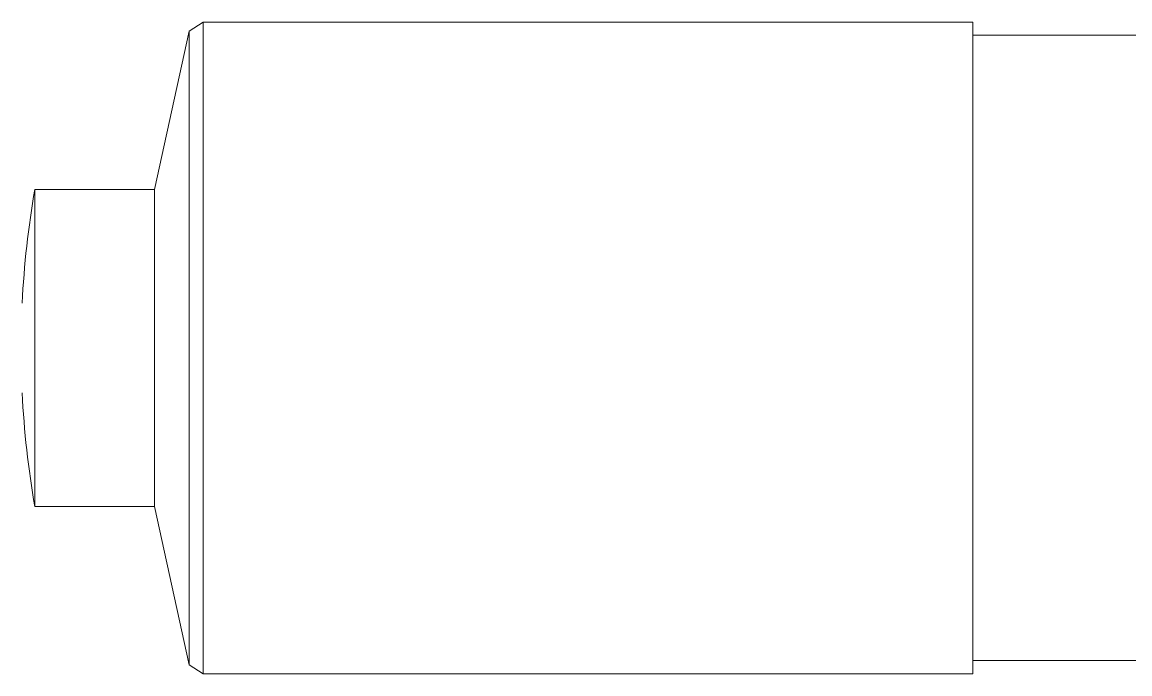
# Model space of a CAD drawing. Header units: millimetres. Extents: x 2 to 278, y 1 to 215.
# Drawn here: x 105.39 to 120.69, y 29.37 to 38.37 of the extents above; entities that cross this region are included whole.
import ezdxf

# ---------------------------------------------------------------- set-up
doc = ezdxf.new("R2010")
doc.units = ezdxf.units.MM

msp = doc.modelspace()

# ---------------------------------------------------------------- linework, layer by layer
at = {"color": 7, "linetype": 'Continuous', "lineweight": 18}
for p, q in [((107.701, 38.25), (107.22, 36.065)), ((107.895, 38.374), (107.701, 38.25)), ((107.701, 37.414), (107.701, 38.25)), ((118.523, 38.374), (107.895, 38.374)), ((107.895, 38.374), (107.895, 29.374)), ((118.523, 38.374), (118.523, 29.374)), ((121.807, 38.192), (118.523, 38.192)), ((107.701, 29.498), (107.701, 37.414)), ((107.22, 36.065), (105.569, 36.065)), ((105.569, 36.065), (105.569, 31.683)), ((107.22, 36.065), (107.22, 31.683)), ((105.569, 31.683), (107.22, 31.683)), ((107.22, 31.683), (107.701, 29.498)), ((118.523, 29.556), (127.545, 29.556)), ((107.701, 29.498), (107.895, 29.374)), ((107.895, 29.374), (118.523, 29.374))]:
    msp.add_line(p, q, dxfattribs=at)
for start, end in [(170.0668, 177.2029), (182.7971, 189.9332)]:
    msp.add_arc((118.079, 33.874), 12.7, start, end, dxfattribs=at)

doc.saveas('drawing.dxf')
